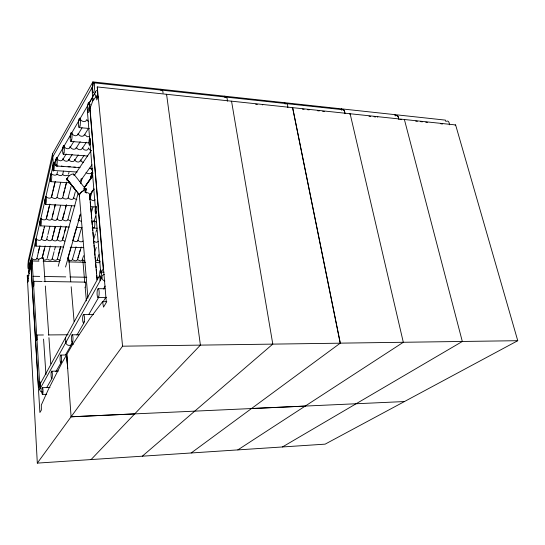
<?xml version="1.0" encoding="UTF-8"?>
<svg xmlns="http://www.w3.org/2000/svg" width="545" height="545" viewBox="0 0 545 545"><rect width="100%" height="100%" fill="white"/><g stroke="black" fill="none" stroke-linecap="round" stroke-linejoin="round"><path stroke-width="0.82" d="M55.869 159.835L55.835 161.102M62.852 147.845L62.818 149.173M70.659 134.138L70.639 137.142M38.279 260.128L38.838 259.032L41.386 258.221L42.333 257.322L42.169 258.16L45.187 245.904M78.63 120.786L78.575 122.25M87.5 106.677L87.575 105.444M68.915 260.306L68.22 258.153L67.825 258.841M53.131 168.657L52.797 165.987M28.429 272.159L30.779 261.6L31.14 263.399M86.641 189.026L83.848 188.856L86.573 189.006L85.592 192.385L86.532 193.08M92.35 87.057L92.95 83.903A5.109 1.11 -86.2 0 1 94.558 86.267A5.109 1.11 -86.2 0 1 93.045 92.984A5.109 1.11 -86.2 0 1 92.473 86.015M52.736 166.981L52.92 165.748M79.563 196.064A5.28 2.562 -3.5 0 1 79.304 195.417L79.4 194.742L66.524 178.835L67.88 178.086M31.038 260.49L31.242 262.942M35.48 241.244L35.316 244.18M40.18 220.902L40.105 222.823M45.153 199.375L44.976 202.495M50.426 176.56L50.344 178.61M90.007 199.49L89.748 194.599A5.287 2.555 -3.5 0 0 86.887 192.576L84.591 191.881M30.983 266.791L29.559 270.606L28.142 278.447M91.737 177.091L91.894 176.342L84.359 187.439M55.828 160.189L56.087 159.167M62.811 148.22L63.084 147.15M70.373 135.262L70.455 134.874M92.888 81.893L52.552 153.806L28.183 261.116L28.429 263.494L52.77 156.851L93.011 85.892L92.888 81.893L445.49 120.132L445.619 121.263M78.575 121.201L78.889 120.016M73.813 175.286L73.514 173.923C70.618 173.978 68.145 176.485 66.844 178.91L79.311 194.694L87.915 298.129M29.559 270.606L29.335 266.525L30.649 260.83L39.894 412.49L41.365 410.065L41.311 405.017L48.403 389.362L61.728 363.29L71.96 345.619L89.864 318.525L102.562 301.671L106.8 301.698M30.724 262.213L53.608 163.255M29.818 269.08L29.532 268.508L30.847 262.826M87.52 105.873L87.616 105.451M38.15 252.812L39.485 247.232M41.44 239.037L42.203 235.835M42.585 234.227L43.736 229.418M44.118 227.817L44.499 226.216M46.318 218.593L49.213 206.446M51.673 196.132L52.456 192.848M52.851 191.206L54.813 182.991M57.13 173.269L57.484 171.798M31.637 258.248C32.38 259.393 35.786 260.776 36.862 258.609L39.949 245.7M36.038 238.846C37.237 240.127 40.214 241.333 41.481 239.255L44.581 226.291M40.807 218.293C42.108 219.792 45.058 220.752 46.366 218.797L49.874 204.096M45.773 196.691C47.122 197.726 50.113 199.272 51.537 197.14L55.283 181.437M66.524 178.835L66.47 179.884L67.342 180.15M42.571 256.136L44.329 248.99M46.727 239.228L47.517 236.026M47.905 234.432L49.874 226.434M52.34 216.413L53.533 211.569M54.527 207.529L55.318 204.3M57.055 197.256L60.679 182.521M62.682 174.38L63.493 171.076M46.223 218.531C47.585 219.976 50.46 221.025 51.802 219.035L55.406 204.375M47.32 257.867L50.331 245.979M52.197 238.615L53.001 235.426M53.41 233.832L55.222 226.652M57.143 219.076L60.611 205.383M63.22 195.11L64.46 190.212M64.875 188.577L66.115 183.679M68.588 173.923L69.004 172.281M46.897 239.344C48.076 240.795 50.951 241.469 52.048 239.623L55.318 226.734M57.239 197.358C58.553 198.762 61.415 199.593 62.668 197.74L66.626 182.132M43.45 259.645C45.242 261.484 46.89 258.023 47.701 259.202C48.818 260.401 51.857 260.687 52.225 258.793L54.084 251.681M54.493 250.101L55.318 246.94M57.232 239.596L58.479 234.827M58.894 233.233L60.761 226.08M64.405 212.087L62.423 219.254M65.454 208.074L66.286 204.859M68.118 197.855L71.088 186.465M51.993 239.412C53.233 240.87 56.101 241.748 57.293 239.807L60.856 226.148M57.048 219.015C58.438 220.412 61.251 221.522 62.586 219.512L66.388 204.94M58.37 254.985L60.277 247.886M62.45 239.78L63.295 236.605M64.358 232.64L65.638 227.885M68.084 218.749L71.518 205.942M73.602 198.155L75.346 191.663M52.225 258.793C53.417 260.265 56.258 261.089 57.375 259.147L60.802 246.367M57.136 239.528C58.424 240.972 61.285 241.994 62.512 239.991L66.17 226.366M58.24 266.233L78.051 193.407M80.721 183.59L82.057 178.685M67.88 258.03L70.843 247.539M72.737 240.652L76.709 226.802M78.793 219.424L80.156 214.601M90.817 176.655L91.785 173.494M65.543 267.036L80.524 214.096M90.661 178.256L92.507 171.736M72.437 259.325L76.068 246.81M77.942 240.325L81.593 227.735M89.911 199.041L92.241 191.002M77.894 257.901L78.589 255.557M79.052 253.997L80.217 250.094M91.356 212.577L93.004 207.032M72.342 259.257C73.527 260.68 76.429 261.682 77.506 259.679L81.266 247.028M29.008 275.184L27.25 275.477L37.312 463.107L325.127 444.148L517.75 340.7L455.62 124.934L97.276 86.941L97.759 97.671L96.731 99.96L96.458 96.111L98.148 96.281M83.589 255.7L82.336 259.522A3.502 0.77 -88.7 0 1 82.969 262.397M94.142 221.011L95.668 215.99M93.713 239.303L95.409 233.839M95.9 232.279L96.629 229.935M94.503 252.88L96.227 247.457M95.225 261.341L97.146 260.517L98.945 254.57M88.494 148.513C87.636 151.244 83.603 150.42 82.697 148.111M82.445 148.042C81.546 150.815 77.479 149.93 76.573 147.586M84.495 134.561C83.371 137.708 78.773 136.216 78.112 133.457M50.242 179.768L50.256 177.65A4.04 0.729 -87.8 0 1 51.38 173.821A4.04 0.729 -87.8 0 1 51.455 180.197A4.04 0.729 -87.8 0 1 50.283 179.659M86.737 119.832C85.415 123.279 80.394 121.297 79.945 118.231M76.361 147.566C75.285 150.624 70.796 149.214 70.203 146.503M68.847 159.583C67.832 162.526 63.486 161.245 62.927 158.615C62.764 162.287 56.993 160.939 56.912 157.771M78.153 134.029C76.906 137.354 72.001 135.501 71.633 132.503M40.01 223.927L40.023 221.924A3.795 0.654 -88.3 0 1 41.018 218.579A3.795 0.654 -88.3 0 1 41.086 224.642A3.795 0.654 -88.3 0 1 40.044 223.832M30.874 263.351L30.895 261.443A3.583 0.586 -88.8 0 1 31.78 258.5A3.583 0.586 -88.8 0 1 31.828 264.277A3.583 0.586 -88.8 0 1 30.908 263.262M38.899 261.15L32.107 260.98L30.922 264.182L38.477 387.059L40.153 387.005M31.058 266.587L31.651 264.999M90.048 108.271L92.807 100.866L96.458 96.111L95.975 96.744M69.052 159.603C69.835 162.185 74.788 162.594 74.685 159.433C75.094 162.349 80.483 163.343 80.524 159.883L81.641 161.606L83.549 162.512M63.976 145.638C64.112 148.901 70.087 150.318 70.216 146.503M29.464 267.295L29.689 266.73M42.346 258.16L42.714 257.472L43.457 259.311L43.253 260.135M79.386 194.694L81.076 192.31L84.707 189.83M38.477 387.059L39.765 384.627L32.107 260.98M101.39 272.153L103.243 268.78L89.618 105.621L87.418 111.575L100.757 273.222L101.39 272.153L103.945 272.207M53.744 163.064L53.233 163.473M39.676 389.512L101.888 277.65M46.591 387.733L52.068 378.237M55.856 371.656L61.333 362.153M65.543 354.843L72.703 342.417M76.913 335.1L84.08 322.66M88.712 314.615L98.829 297.052M103.468 289.007L105.151 286.077M102.562 301.671L103.516 307.114L106.336 302.434L89.509 102.487L92.473 97.378A3.665 3.175 36.3 0 1 94.135 94.667M79.311 194.694L81.518 192.065L84.366 189.987L83.848 188.856M94.782 93.42L53.308 164.508L53.451 165.176M166.293 94.728L166.572 94.258L200.397 345.128M166.266 94.789L166.538 94.319M102.855 302.23L105.894 297.127M62.723 159.726L66.19 153.997M70.019 147.675L73.943 141.196M77.921 134.622L82.063 127.782M68.629 160.148L72.199 154.446M76.143 148.145L80.176 141.693M84.271 135.153L88.528 128.347M74.508 160.571L78.18 154.889M82.227 148.615L86.376 142.197M80.353 160.993L84.121 155.332M95.518 261.246L89.721 195.328L93.863 189.135M74.59 175.006L91.301 150.406M92.786 175.844L84.489 187.46L92.405 176.396M93.093 190.369L94.033 189.026M89.632 195.273L93.944 189.163M91.969 164.801L80.626 180.681A4.101 3.713 34.4 0 1 80.02 181.437M231.209 101.629L231.543 101.179L272.793 344.099L142.299 456.199M37.312 463.107L122.564 346.191L97.276 86.941M51.08 173.705C52.443 174.611 55.726 176.369 57.007 174.087M262.39 104.94L262.745 104.497M292.222 108.114L292.638 107.624L340.291 343.146L191.179 452.97M98.236 241.558L96.254 242.368L93.488 241.081M82.997 241.026C81.525 242.62 79.134 241.551 77.846 240.256M91.076 459.571L200.431 345.087M349.713 114.164L350.122 113.748L403.307 342.287L237.831 449.904M78.099 220.848L78.487 220.023L81.614 221.563M95.246 199.811C93.386 202.692 90.102 197.726 89.537 199.831M377.378 117.107L377.808 116.698M95.43 92.459L95.818 92.105M455.143 125.316L455.62 124.934M282.453 446.955L462.378 341.449M89.516 136.618L87.132 136.706L84.713 134.574M92.132 222.019L93.876 221.542L94.149 220.671M251.531 408.518L404.451 401.549M67.696 368.468L66.694 354.488L71.082 416.796L305.2 406.093M71.082 416.796L134.683 413.914M42.469 394.437L46.693 394.287M42.401 387.693L49.997 387.454M51.659 371.213L58.431 371.043M28.599 262.07L28.306 262.309A3.508 0.565 -88.8 0 0 27.999 267.929A3.508 0.565 -88.8 0 0 28.926 267.159A3.508 0.565 -88.8 0 0 28.599 262.07L28.708 262.254M60.733 355.061L66.667 354.959M340.291 343.146L517.75 340.7M122.564 346.191L340.237 343.187L292.597 107.678M36.617 335.025L43.43 334.971M48.539 334.93L68.111 334.766M72.11 334.814L78.882 334.759M83.474 314.594L93.597 314.608M97.936 297.522L106.35 297.597M98.304 288.673A4.455 1.056 -89.2 0 1 98.938 295.758A4.455 1.056 -89.2 0 1 97.133 294.872A4.455 1.056 -89.2 0 1 98.304 288.673L105.042 288.761M33.695 281.302A2.602 0.429 -89 0 1 33.926 285.416A2.602 0.429 -89 0 1 33.191 284.94A2.602 0.429 -89 0 1 33.695 281.302L42.142 281.431M43.832 281.458L85.231 282.126M32.972 276.274L39.696 276.397M44.745 276.485L65.761 276.874M69.964 276.949L86.791 277.255M96.921 277.446L98.611 277.473M29.335 266.525L29.846 266.532M43.144 261.259L59.269 261.668M68.602 261.9L85.551 262.329M95.613 262.581L99.81 262.69M35.813 246.136L63.479 247.021M70.189 247.232L83.603 247.662M40.534 225.868L69.31 227.054M76.927 227.367L82.002 227.572M92.153 227.987L97.235 228.198M45.535 204.409L74.999 205.908M90.988 206.725L96.036 206.984M50.842 181.662L69.29 182.793M77.192 172.05L53.73 170.49L52.552 153.806M91.444 172.997L93.12 173.112M56.312 165.987L80.088 167.622M89.428 168.262L91.976 168.439M63.336 154.208L87.752 156.02M70.945 141.448L88.767 142.879M79.209 127.598L89.36 128.477M96.485 96.404L98.168 96.574M96.513 96.765L98.195 96.935M415.692 121.126L417.375 121.303M420.726 121.658L422.409 121.835M425.768 122.196L427.444 122.373M440.871 123.804L442.554 123.981M255.646 104.224L257.335 104.408M302.4 109.136L304.09 109.313M307.469 109.674L309.158 109.852M317.606 110.751L319.295 110.935M322.674 111.289L324.364 111.473M368.992 116.214L370.668 116.392M374.027 116.753L375.703 116.93M399.751 119.484L401.413 119.662M343.323 109.763L93.835 82.82M60.263 260.442L57.375 259.147M100.13 261.464L97.187 259.979M76.831 199.715L73.5 198.101M84.291 187.712L85.19 189.326M39.09 259.822L36.822 258.385M84.7 260.994L82.302 259.522L82.043 260.449L80.381 260.96L77.506 259.679M64.8 241.21L62.627 239.902M70.298 220.991L67.866 219.553M96.669 222.149L94.496 220.929M62.573 174.332C64.773 177.452 67.975 174.107 69.597 175.619M56.953 174.005C58.226 175.422 61.98 176.532 62.648 174.339M91.015 150.563L89.625 149.732L88.447 147.954M91.621 176.709L91.083 176.294M68.5 260.094C69.583 260.966 72.465 260.987 72.403 259.257M51.482 196.949C52.817 198.373 55.971 199.416 57.109 197.345M88.685 121.705L86.962 119.852M53.873 162.969L55.072 165.046A2.991 2.602 27 0 0 56.414 165.837M90.266 104.797L89.482 103.768M93.706 99.626L92.473 97.378L92.166 87.384M66.51 178.869L75.006 189.313M73.854 174.189L84.604 187.773M66.865 178.869L74.42 188.502M73.568 198.108C73.194 200.24 69.426 199.416 68.309 197.958C67.832 199.143 64.099 199.674 62.791 197.658M62.702 219.424C63.888 220.848 67.008 221.645 67.927 219.655M51.925 218.947C52.994 220.453 56.714 221.175 57.116 219.022M77.908 240.263C77.765 242.913 73.357 240.965 72.88 240.352M89.005 102.678L89.428 103.707M45.378 202.059L44.997 200.431A3.91 0.688 -88.1 0 1 46.046 196.854A3.91 0.688 -88.1 0 1 46.114 203.074A3.91 0.688 -88.1 0 1 45.017 202.386M35.697 243.765L35.336 242.232A3.686 0.62 -88.6 0 1 36.27 239.091A3.686 0.62 -88.6 0 1 36.331 245.012A3.686 0.62 -88.6 0 1 35.35 244.092M53.819 162.996A4.101 0.749 -87.6 0 1 53.914 169.802A4.101 0.749 -87.6 0 1 52.715 168.119A4.101 0.749 -87.6 0 1 53.819 162.996L53.975 163.357M404.39 119.478L462.317 341.483M28.79 261.907L29.532 268.508M394.968 114.586L395.043 115.799M92.473 97.378L92.807 100.866M341.497 108.782L341.606 109.974M341.456 108.83L341.565 110.022M84.713 282.29L83.038 262.268M85.177 287.365L86.396 300.901M95.654 262.826L97.153 279.837M90.225 202.025L90.599 206.242M90.749 207.931L91.124 212.148M91.274 213.838L91.649 218.054M91.867 220.589L92.241 224.806M92.391 226.495L92.766 230.712M92.916 232.402L93.284 236.625M93.433 238.308L93.883 243.377M94.033 245.059L94.408 249.283M94.558 250.972L94.939 255.333M95.075 256.879L95.45 261.116M95.675 263.63L96.049 267.861M96.199 269.537L96.574 273.767M96.717 275.443L97.092 279.667M85.333 188.849L85.64 192.419M68.902 259.618L70.748 281.67M71.177 286.759L74.093 321.536M79.182 193.993L79.304 195.417M284.824 102.678L284.919 103.904M28.129 278.188L28.306 280.627L27.85 282.133L27.345 275.157M65.509 337.682L65.843 342.458M66.694 354.488L67.662 368.529M46.775 239.344C45.882 242.007 41.842 239.575 41.481 239.255M43.43 258.936L45.031 281.799M45.324 286.03L48.757 335.134M48.934 337.675L50.767 363.924M43.566 339.099L45.95 374.701M224.751 96.152L224.826 97.419M160.898 89.217L160.959 90.518M225.31 97.419A4.789 1.71 -84.3 0 1 227.354 101.207M161.749 90.163A4.946 1.431 -85.3 0 1 163.057 93.127M342.757 109.756A4.517 2.173 -82.3 0 1 344.781 113.687M285.471 103.918A4.653 1.955 -83.4 0 1 287.815 107.631M446.328 121.297A4.278 2.521 -79.8 0 1 449.373 124.798M398.524 118.285A4.394 2.357 -81.1 0 0 395.704 115.826A4.394 2.357 -81.1 0 1 398.593 119.348M93.924 220.759A3.699 0.852 -88.1 0 1 94.823 225.01A3.699 0.852 -88.1 0 1 93.447 227.476M342.798 109.702A4.517 2.173 -82.3 0 1 344.828 113.633M96.649 96.526A3.699 3.202 36.5 0 1 94.803 92.984A3.699 3.202 36.5 0 1 97.303 90.443M89.7 103.25A3.699 2.854 24.8 0 1 89.516 102.487M57.927 165.946A2.991 2.602 27 0 1 57.177 165.98M92.446 168.31A2.923 2.541 30.9 0 1 90.974 168.214M70.237 166.518A2.97 2.582 28.3 0 1 68.057 166.641M79.577 167.431A2.95 2.562 29.6 0 1 78.875 167.117M75.319 167.138A2.957 2.568 29 0 1 73.834 167.036M63.758 166.341A2.984 2.589 27.7 0 1 61.537 165.925M29.321 273.59A2.575 1.976 11.8 0 1 29.028 270.756M29.41 267.902A2.589 1.976 12 0 1 29.648 266.9M81.11 178.801A4.101 3.713 34.4 0 1 81.001 179.782M104.94 281.029A3.801 3.338 27.2 0 1 101.888 277.657A3.801 3.338 27.2 0 1 104.327 274.387M73.248 344.481A3.188 2.936 22.9 0 1 72.335 343.152M72.117 343.159A3.202 2.95 21.5 0 1 68.398 345.319A3.202 2.95 21.5 0 1 65.897 341.681M101.758 277.78A3.774 3.318 27 0 0 100.191 280.709L99.701 275.245A3.747 0.899 -88.9 0 1 100.696 269.973A3.747 0.899 -88.9 0 1 101.241 275.879A3.747 0.899 -88.9 0 1 99.701 275.266L40.344 383.646A2.759 0.477 89.8 0 1 39.792 387.168A2.759 0.477 89.8 0 1 39.533 382.597A2.759 0.477 89.8 0 1 40.344 383.653L40.582 387.877A2.786 2.643 12.3 0 1 40.637 387.188M90.082 168.289A4.135 2.841 17.2 0 1 91.982 172.738A4.135 2.841 17.2 0 1 86.015 172.622M42.428 257.349A2.616 1.165 -3.3 0 1 43.218 257.799M42.592 392.059A2.773 2.63 11.8 0 1 40.378 387.624M67.948 258.03A2.568 1.145 -4.2 0 1 68.697 258.48M84.809 282.671A2.541 0.565 -89.1 0 1 85.688 283.945A2.541 0.565 -89.1 0 1 85.027 287.181M56.912 164.685A4.176 0.777 -87.6 0 0 56.816 157.764A4.176 0.777 -87.6 0 0 55.672 163.01A4.176 0.777 -87.6 0 0 56.912 164.685M71.654 139.949A4.537 0.906 -87.1 0 0 71.524 132.489A4.537 0.906 -87.1 0 0 70.196 138.335A4.537 0.906 -87.1 0 0 71.654 139.949M79.979 125.977A4.742 0.981 -86.8 0 0 79.836 118.224A4.742 0.981 -86.8 0 0 78.391 124.417A4.742 0.981 -86.8 0 0 79.979 125.977M63.99 152.811A4.346 0.838 -87.4 0 0 63.881 145.631A4.346 0.838 -87.4 0 0 62.648 151.163A4.346 0.838 -87.4 0 0 63.99 152.811M89.06 110.744A4.973 1.07 -86.5 0 0 88.889 102.664A4.973 1.07 -86.5 0 0 87.316 109.245A4.973 1.07 -86.5 0 0 89.06 110.744M96.622 211.964A3.658 0.852 -87.9 0 0 96.111 206.398A3.658 0.852 -87.9 0 0 95.157 211.807A3.658 0.852 -87.9 0 0 96.622 211.964M72.805 341.252A3.951 0.824 -89.8 0 0 72.328 334.848A3.951 0.824 -89.8 0 0 71.402 340.128A3.951 0.824 -89.8 0 0 72.805 341.252M90.218 144.105A3.563 0.783 -87 0 0 90.102 138.232A3.563 0.783 -87 0 0 88.958 142.797A3.563 0.783 -87 0 0 90.218 144.105M84.257 321.318A4.169 0.92 -89.6 0 0 83.712 314.608A4.169 0.92 -89.6 0 0 82.683 320.283A4.169 0.92 -89.6 0 0 84.257 321.318M36.985 339.392A2.677 0.456 -89.6 0 0 36.74 335.046A2.677 0.456 -89.6 0 0 36.215 338.629A2.677 0.456 -89.6 0 0 36.985 339.392M41.992 388.755A3.372 0.593 89.7 0 0 42.312 394.348A3.372 0.593 89.7 0 0 42.994 390.091A3.372 0.593 89.7 0 0 41.992 388.755M61.34 361.212A3.726 0.729 -90 0 0 60.924 355.115A3.726 0.729 -90 0 0 60.1 360.007A3.726 0.729 -90 0 0 61.34 361.212M51.21 372.371A3.549 0.661 89.9 0 0 51.577 378.223A3.549 0.661 89.9 0 0 52.334 373.672A3.549 0.661 89.9 0 0 51.21 372.371"/></g></svg>
